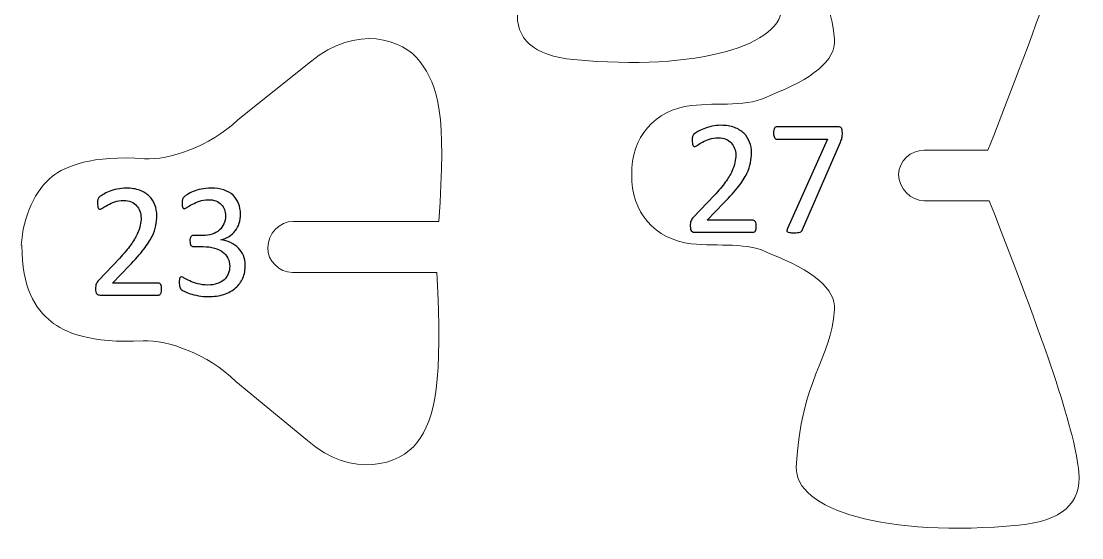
# Model space of a CAD drawing. Header units: inches. Extents: x -2.74 to 3.04, y -4.95 to 0.91.
# Drawn here: x 1.976 to 3.036, y -4.855 to -4.339 of the extents above; entities that cross this region are included whole.
import ezdxf

# ---------------------------------------------------------------- set-up
doc = ezdxf.new("R2010")
doc.units = ezdxf.units.IN
doc.header["$MEASUREMENT"] = 0
doc.layers.add('Layer 1', color=7, linetype='Continuous')

msp = doc.modelspace()

# ---------------------------------------------------------------- linework, layer by layer
at = {"layer": 'Layer 1', "color": 1, "lineweight": 9}
for points, knots in [([(2.5556, -4.0741), (2.4972, -4.2231), (2.4758, -4.2909), (2.4723, -4.3274), (2.4723, -4.3274), (2.4695, -4.3565), (2.4882, -4.373), (2.5283, -4.3769), (2.5283, -4.3769), (2.6524, -4.3888), (2.7384, -4.3626), (2.7363, -4.3224), (2.7363, -4.3224), (2.732, -4.2399), (2.7038, -4.2221), (2.7007, -4.1754), (2.7007, -4.1754), (2.6994, -4.1558), (2.7213, -4.1384), (2.7609, -4.1232), (2.7609, -4.1232), (2.7814, -4.1117), (2.8092, -4.1166), (2.8345, -4.1137), (2.8345, -4.1137), (2.8682, -4.1099), (2.8916, -4.0837), (2.8901, -4.0491)], [0, 0, 0, 0, 0.142857, 0.142857, 0.142857, 0.142857, 0.285714, 0.285714, 0.285714, 0.285714, 0.428571, 0.428571, 0.428571, 0.428571, 0.571429, 0.571429, 0.571429, 0.571429, 0.714286, 0.714286, 0.714286, 0.714286, 0.857143, 0.857143, 0.857143, 0.857143, 1, 1, 1, 1]), ([(2.942, -4.4675), (3.0044, -4.3083), (3.029, -4.2335), (3.0327, -4.1945), (3.0327, -4.1945), (3.0357, -4.1633), (3.0157, -4.1457), (2.9729, -4.1416), (2.9729, -4.1416), (2.8404, -4.1289), (2.7484, -4.1568), (2.7506, -4.1998), (2.7506, -4.1998), (2.7553, -4.288), (2.7854, -4.307), (2.7887, -4.3569), (2.7887, -4.3569), (2.7901, -4.3778), (2.7667, -4.3963), (2.7244, -4.4127), (2.7244, -4.4127), (2.7025, -4.4249), (2.6728, -4.4197), (2.6457, -4.4228), (2.6457, -4.4228), (2.6098, -4.4269), (2.5847, -4.4548), (2.5864, -4.4918)], [0, 0, 0, 0, 0.142857, 0.142857, 0.142857, 0.142857, 0.285714, 0.285714, 0.285714, 0.285714, 0.428571, 0.428571, 0.428571, 0.428571, 0.571429, 0.571429, 0.571429, 0.571429, 0.714286, 0.714286, 0.714286, 0.714286, 0.857143, 0.857143, 0.857143, 0.857143, 1, 1, 1, 1]), ([(1.9765, -4.5625), (1.9783, -4.5335), (1.9909, -4.5064), (2.0077, -4.4934), (2.0077, -4.4934), (2.0201, -4.4838), (2.0471, -4.4719), (2.0997, -4.4761), (2.0997, -4.4761), (2.124, -4.4773), (2.1644, -4.4643), (2.193, -4.437), (2.193, -4.437), (2.193, -4.437), (2.2654, -4.3792), (2.2654, -4.3792), (2.2654, -4.3792), (2.3113, -4.3409), (2.3584, -4.3567), (2.3747, -4.3788), (2.3747, -4.3788), (2.3933, -4.404), (2.4013, -4.4308), (2.3935, -4.5388)], [0, 0, 0, 0, 0.166667, 0.166667, 0.166667, 0.166667, 0.333333, 0.333333, 0.333333, 0.333333, 0.5, 0.5, 0.5, 0.5, 0.666667, 0.666667, 0.666667, 0.666667, 0.833333, 0.833333, 0.833333, 0.833333, 1, 1, 1, 1]), ([(2.942, -4.4675), (2.942, -4.4675), (2.8784, -4.4675), (2.8784, -4.4675), (2.8784, -4.4675), (2.8649, -4.4674), (2.8529, -4.4783), (2.8528, -4.4918), (2.8528, -4.4918), (2.8528, -4.5053), (2.8649, -4.518), (2.8784, -4.518), (2.8784, -4.518), (2.8784, -4.518), (2.9433, -4.518), (2.9433, -4.518)], [0, 0, 0, 0, 0.25, 0.25, 0.25, 0.25, 0.5, 0.5, 0.5, 0.5, 0.75, 0.75, 0.75, 0.75, 1, 1, 1, 1]), ([(2.9433, -4.518), (3.0057, -4.6773), (3.029, -4.7502), (3.0327, -4.7891), (3.0327, -4.7891), (3.0357, -4.8203), (3.0157, -4.838), (2.9729, -4.8421), (2.9729, -4.8421), (2.8404, -4.8548), (2.7484, -4.8268), (2.7506, -4.7838), (2.7506, -4.7838), (2.7553, -4.6957), (2.7854, -4.6766), (2.7887, -4.6268), (2.7887, -4.6268), (2.7901, -4.6059), (2.7667, -4.5873), (2.7244, -4.571), (2.7244, -4.571), (2.7025, -4.5587), (2.6728, -4.564), (2.6457, -4.5609), (2.6457, -4.5609), (2.6098, -4.5568), (2.5847, -4.5289), (2.5864, -4.4918)], [0, 0, 0, 0, 0.142857, 0.142857, 0.142857, 0.142857, 0.285714, 0.285714, 0.285714, 0.285714, 0.428571, 0.428571, 0.428571, 0.428571, 0.571429, 0.571429, 0.571429, 0.571429, 0.714286, 0.714286, 0.714286, 0.714286, 0.857143, 0.857143, 0.857143, 0.857143, 1, 1, 1, 1]), ([(2.3915, -4.5898), (2.3915, -4.5898), (2.2475, -4.5897), (2.2475, -4.5897), (2.2475, -4.5897), (2.2341, -4.5894), (2.2224, -4.5781), (2.2227, -4.5647), (2.2227, -4.5647), (2.223, -4.5512), (2.2345, -4.5384), (2.248, -4.5387), (2.248, -4.5387), (2.248, -4.5387), (2.3935, -4.5388), (2.3935, -4.5388)], [0, 0, 0, 0, 0.25, 0.25, 0.25, 0.25, 0.5, 0.5, 0.5, 0.5, 0.75, 0.75, 0.75, 0.75, 1, 1, 1, 1]), ([(1.9772, -4.5625), (1.9773, -4.605), (1.9901, -4.6256), (2.0067, -4.639), (2.0067, -4.639), (2.0188, -4.6488), (2.0456, -4.6611), (2.0984, -4.6579), (2.0984, -4.6579), (2.1226, -4.6571), (2.1628, -4.6707), (2.1909, -4.6986), (2.1909, -4.6986), (2.1909, -4.6986), (2.2624, -4.7576), (2.2624, -4.7576), (2.2624, -4.7576), (2.3075, -4.7967), (2.3549, -4.7817), (2.3716, -4.7599), (2.3716, -4.7599), (2.3907, -4.7351), (2.3975, -4.6979), (2.3915, -4.5898)], [0, 0, 0, 0, 0.166667, 0.166667, 0.166667, 0.166667, 0.333333, 0.333333, 0.333333, 0.333333, 0.5, 0.5, 0.5, 0.5, 0.666667, 0.666667, 0.666667, 0.666667, 0.833333, 0.833333, 0.833333, 0.833333, 1, 1, 1, 1])]:
    msp.add_open_spline(points, degree=3, knots=knots, dxfattribs=at)
at = {"layer": 'Layer 1'}
for points, knots in [([(2.7106, -4.5434), (2.7106, -4.5444), (2.7105, -4.5453), (2.7104, -4.546), (2.7104, -4.546), (2.7103, -4.5468), (2.7101, -4.5474), (2.7098, -4.5479), (2.7098, -4.5479), (2.7096, -4.5484), (2.7093, -4.5488), (2.7088, -4.5491), (2.7088, -4.5491), (2.7084, -4.5493), (2.708, -4.5494), (2.7075, -4.5494), (2.7075, -4.5494), (2.7075, -4.5494), (2.6493, -4.5494), (2.6493, -4.5494), (2.6493, -4.5494), (2.6486, -4.5494), (2.6479, -4.5494), (2.6473, -4.5492), (2.6473, -4.5492), (2.6468, -4.549), (2.6463, -4.5487), (2.6458, -4.5482), (2.6458, -4.5482), (2.6454, -4.5478), (2.6451, -4.5472), (2.6449, -4.5464), (2.6449, -4.5464), (2.6448, -4.5455), (2.6447, -4.5445), (2.6447, -4.5433), (2.6447, -4.5433), (2.6447, -4.5422), (2.6447, -4.5413), (2.6448, -4.5405), (2.6448, -4.5405), (2.6449, -4.5397), (2.6451, -4.539), (2.6453, -4.5383), (2.6453, -4.5383), (2.6456, -4.5377), (2.6459, -4.5371), (2.6463, -4.5365), (2.6463, -4.5365), (2.6468, -4.5358), (2.6473, -4.5352), (2.6479, -4.5345), (2.6479, -4.5345), (2.6479, -4.5345), (2.6684, -4.5128), (2.6684, -4.5128), (2.6684, -4.5128), (2.6731, -4.5078), (2.6769, -4.5034), (2.6797, -4.4994), (2.6797, -4.4994), (2.6826, -4.4954), (2.6848, -4.4918), (2.6863, -4.4886), (2.6863, -4.4886), (2.6878, -4.4853), (2.6889, -4.4824), (2.6893, -4.4797), (2.6893, -4.4797), (2.6898, -4.477), (2.6901, -4.4745), (2.6901, -4.4722), (2.6901, -4.4722), (2.6901, -4.4699), (2.6897, -4.4677), (2.6889, -4.4656), (2.6889, -4.4656), (2.6882, -4.4635), (2.6871, -4.4617), (2.6856, -4.4601), (2.6856, -4.4601), (2.6842, -4.4585), (2.6824, -4.4573), (2.6802, -4.4563), (2.6802, -4.4563), (2.6781, -4.4554), (2.6756, -4.455), (2.6728, -4.455), (2.6728, -4.455), (2.6694, -4.455), (2.6665, -4.4554), (2.6638, -4.4563), (2.6638, -4.4563), (2.6612, -4.4573), (2.6589, -4.4583), (2.6569, -4.4594), (2.6569, -4.4594), (2.6549, -4.4604), (2.6533, -4.4614), (2.6519, -4.4624), (2.6519, -4.4624), (2.6506, -4.4633), (2.6496, -4.4637), (2.649, -4.4637), (2.649, -4.4637), (2.6486, -4.4637), (2.6483, -4.4636), (2.648, -4.4634), (2.648, -4.4634), (2.6477, -4.4632), (2.6474, -4.4629), (2.6472, -4.4624), (2.6472, -4.4624), (2.647, -4.4619), (2.6469, -4.4612), (2.6468, -4.4604), (2.6468, -4.4604), (2.6467, -4.4596), (2.6466, -4.4586), (2.6466, -4.4575), (2.6466, -4.4575), (2.6466, -4.4567), (2.6466, -4.456), (2.6467, -4.4554), (2.6467, -4.4554), (2.6468, -4.4548), (2.6469, -4.4542), (2.647, -4.4538), (2.647, -4.4538), (2.6471, -4.4534), (2.6473, -4.453), (2.6475, -4.4526), (2.6475, -4.4526), (2.6477, -4.4522), (2.6482, -4.4517), (2.6488, -4.4512), (2.6488, -4.4512), (2.6495, -4.4506), (2.6506, -4.4498), (2.6522, -4.4489), (2.6522, -4.4489), (2.6538, -4.4479), (2.6558, -4.4469), (2.6582, -4.446), (2.6582, -4.446), (2.6606, -4.445), (2.6633, -4.4442), (2.6662, -4.4435), (2.6662, -4.4435), (2.6691, -4.4429), (2.6721, -4.4426), (2.6753, -4.4426), (2.6753, -4.4426), (2.6804, -4.4426), (2.6849, -4.4433), (2.6887, -4.4447), (2.6887, -4.4447), (2.6926, -4.4462), (2.6957, -4.4482), (2.6983, -4.4506), (2.6983, -4.4506), (2.7008, -4.4531), (2.7027, -4.456), (2.7039, -4.4594), (2.7039, -4.4594), (2.7052, -4.4627), (2.7058, -4.4662), (2.7058, -4.4699), (2.7058, -4.4699), (2.7058, -4.4733), (2.7055, -4.4766), (2.7049, -4.48), (2.7049, -4.48), (2.7043, -4.4833), (2.703, -4.4869), (2.7011, -4.4908), (2.7011, -4.4908), (2.6992, -4.4947), (2.6964, -4.499), (2.6928, -4.5037), (2.6928, -4.5037), (2.6891, -4.5085), (2.6843, -4.514), (2.6783, -4.5201), (2.6783, -4.5201), (2.6783, -4.5201), (2.6616, -4.5375), (2.6616, -4.5375), (2.6616, -4.5375), (2.6616, -4.5375), (2.7074, -4.5375), (2.7074, -4.5375), (2.7074, -4.5375), (2.7078, -4.5375), (2.7083, -4.5377), (2.7087, -4.5379), (2.7087, -4.5379), (2.7091, -4.5382), (2.7094, -4.5385), (2.7097, -4.539), (2.7097, -4.539), (2.71, -4.5395), (2.7103, -4.5401), (2.7104, -4.5409), (2.7104, -4.5409), (2.7105, -4.5416), (2.7106, -4.5424), (2.7106, -4.5434)], [0, 0, 0, 0, 0.019231, 0.019231, 0.019231, 0.019231, 0.038462, 0.038462, 0.038462, 0.038462, 0.057692, 0.057692, 0.057692, 0.057692, 0.076923, 0.076923, 0.076923, 0.076923, 0.096154, 0.096154, 0.096154, 0.096154, 0.115385, 0.115385, 0.115385, 0.115385, 0.134615, 0.134615, 0.134615, 0.134615, 0.153846, 0.153846, 0.153846, 0.153846, 0.173077, 0.173077, 0.173077, 0.173077, 0.192308, 0.192308, 0.192308, 0.192308, 0.211538, 0.211538, 0.211538, 0.211538, 0.230769, 0.230769, 0.230769, 0.230769, 0.25, 0.25, 0.25, 0.25, 0.269231, 0.269231, 0.269231, 0.269231, 0.288462, 0.288462, 0.288462, 0.288462, 0.307692, 0.307692, 0.307692, 0.307692, 0.326923, 0.326923, 0.326923, 0.326923, 0.346154, 0.346154, 0.346154, 0.346154, 0.365385, 0.365385, 0.365385, 0.365385, 0.384615, 0.384615, 0.384615, 0.384615, 0.403846, 0.403846, 0.403846, 0.403846, 0.423077, 0.423077, 0.423077, 0.423077, 0.442308, 0.442308, 0.442308, 0.442308, 0.461538, 0.461538, 0.461538, 0.461538, 0.480769, 0.480769, 0.480769, 0.480769, 0.5, 0.5, 0.5, 0.5, 0.519231, 0.519231, 0.519231, 0.519231, 0.538462, 0.538462, 0.538462, 0.538462, 0.557692, 0.557692, 0.557692, 0.557692, 0.576923, 0.576923, 0.576923, 0.576923, 0.596154, 0.596154, 0.596154, 0.596154, 0.615385, 0.615385, 0.615385, 0.615385, 0.634615, 0.634615, 0.634615, 0.634615, 0.653846, 0.653846, 0.653846, 0.653846, 0.673077, 0.673077, 0.673077, 0.673077, 0.692308, 0.692308, 0.692308, 0.692308, 0.711538, 0.711538, 0.711538, 0.711538, 0.730769, 0.730769, 0.730769, 0.730769, 0.75, 0.75, 0.75, 0.75, 0.769231, 0.769231, 0.769231, 0.769231, 0.788462, 0.788462, 0.788462, 0.788462, 0.807692, 0.807692, 0.807692, 0.807692, 0.826923, 0.826923, 0.826923, 0.826923, 0.846154, 0.846154, 0.846154, 0.846154, 0.865385, 0.865385, 0.865385, 0.865385, 0.884615, 0.884615, 0.884615, 0.884615, 0.903846, 0.903846, 0.903846, 0.903846, 0.923077, 0.923077, 0.923077, 0.923077, 0.942308, 0.942308, 0.942308, 0.942308, 0.961538, 0.961538, 0.961538, 0.961538, 0.980769, 0.980769, 0.980769, 0.980769, 1, 1, 1, 1]), ([(2.7966, -4.4502), (2.7966, -4.4511), (2.7966, -4.452), (2.7965, -4.4528), (2.7965, -4.4528), (2.7964, -4.4536), (2.7963, -4.4544), (2.7962, -4.4551), (2.7962, -4.4551), (2.796, -4.4558), (2.7958, -4.4565), (2.7956, -4.4572), (2.7956, -4.4572), (2.7953, -4.4579), (2.7951, -4.4586), (2.7947, -4.4594), (2.7947, -4.4594), (2.7947, -4.4594), (2.7568, -4.5467), (2.7568, -4.5467), (2.7568, -4.5467), (2.7565, -4.5474), (2.7562, -4.5479), (2.7558, -4.5483), (2.7558, -4.5483), (2.7554, -4.5487), (2.7549, -4.5491), (2.7543, -4.5493), (2.7543, -4.5493), (2.7536, -4.5495), (2.7528, -4.5497), (2.7518, -4.5498), (2.7518, -4.5498), (2.7509, -4.5499), (2.7497, -4.5499), (2.7483, -4.5499), (2.7483, -4.5499), (2.7464, -4.5499), (2.745, -4.5499), (2.7439, -4.5497), (2.7439, -4.5497), (2.7429, -4.5495), (2.7422, -4.5493), (2.7417, -4.5489), (2.7417, -4.5489), (2.7413, -4.5485), (2.7411, -4.5481), (2.7411, -4.5476), (2.7411, -4.5476), (2.7412, -4.5471), (2.7413, -4.5465), (2.7417, -4.5458), (2.7417, -4.5458), (2.7417, -4.5458), (2.7816, -4.4564), (2.7816, -4.4564), (2.7816, -4.4564), (2.7816, -4.4564), (2.731, -4.4564), (2.731, -4.4564), (2.731, -4.4564), (2.73, -4.4564), (2.7292, -4.4559), (2.7287, -4.4548), (2.7287, -4.4548), (2.7282, -4.4537), (2.7279, -4.4522), (2.7279, -4.4502), (2.7279, -4.4502), (2.7279, -4.4492), (2.728, -4.4483), (2.7281, -4.4475), (2.7281, -4.4475), (2.7283, -4.4468), (2.7285, -4.4462), (2.7287, -4.4456), (2.7287, -4.4456), (2.729, -4.4451), (2.7293, -4.4447), (2.7297, -4.4445), (2.7297, -4.4445), (2.7301, -4.4442), (2.7305, -4.4441), (2.731, -4.4441), (2.731, -4.4441), (2.731, -4.4441), (2.7924, -4.4441), (2.7924, -4.4441), (2.7924, -4.4441), (2.7931, -4.4441), (2.7938, -4.4442), (2.7944, -4.4444), (2.7944, -4.4444), (2.7949, -4.4445), (2.7954, -4.4449), (2.7957, -4.4454), (2.7957, -4.4454), (2.796, -4.4459), (2.7962, -4.4465), (2.7964, -4.4472), (2.7964, -4.4472), (2.7965, -4.448), (2.7966, -4.449), (2.7966, -4.4502)], [0, 0, 0, 0, 0.038462, 0.038462, 0.038462, 0.038462, 0.076923, 0.076923, 0.076923, 0.076923, 0.115385, 0.115385, 0.115385, 0.115385, 0.153846, 0.153846, 0.153846, 0.153846, 0.192308, 0.192308, 0.192308, 0.192308, 0.230769, 0.230769, 0.230769, 0.230769, 0.269231, 0.269231, 0.269231, 0.269231, 0.307692, 0.307692, 0.307692, 0.307692, 0.346154, 0.346154, 0.346154, 0.346154, 0.384615, 0.384615, 0.384615, 0.384615, 0.423077, 0.423077, 0.423077, 0.423077, 0.461538, 0.461538, 0.461538, 0.461538, 0.5, 0.5, 0.5, 0.5, 0.538462, 0.538462, 0.538462, 0.538462, 0.576923, 0.576923, 0.576923, 0.576923, 0.615385, 0.615385, 0.615385, 0.615385, 0.653846, 0.653846, 0.653846, 0.653846, 0.692308, 0.692308, 0.692308, 0.692308, 0.730769, 0.730769, 0.730769, 0.730769, 0.769231, 0.769231, 0.769231, 0.769231, 0.807692, 0.807692, 0.807692, 0.807692, 0.846154, 0.846154, 0.846154, 0.846154, 0.884615, 0.884615, 0.884615, 0.884615, 0.923077, 0.923077, 0.923077, 0.923077, 0.961538, 0.961538, 0.961538, 0.961538, 1, 1, 1, 1]), ([(2.1167, -4.6062), (2.1167, -4.6072), (2.1166, -4.608), (2.1165, -4.6088), (2.1165, -4.6088), (2.1163, -4.6095), (2.1161, -4.6102), (2.1159, -4.6107), (2.1159, -4.6107), (2.1156, -4.6112), (2.1153, -4.6116), (2.1149, -4.6119), (2.1149, -4.6119), (2.1145, -4.6121), (2.1141, -4.6122), (2.1136, -4.6122), (2.1136, -4.6122), (2.1136, -4.6122), (2.0554, -4.6122), (2.0554, -4.6122), (2.0554, -4.6122), (2.0546, -4.6122), (2.054, -4.6121), (2.0534, -4.6119), (2.0534, -4.6119), (2.0528, -4.6117), (2.0523, -4.6114), (2.0519, -4.611), (2.0519, -4.611), (2.0515, -4.6105), (2.0512, -4.6099), (2.051, -4.6091), (2.051, -4.6091), (2.0508, -4.6083), (2.0508, -4.6073), (2.0508, -4.6061), (2.0508, -4.6061), (2.0508, -4.605), (2.0508, -4.6041), (2.0509, -4.6033), (2.0509, -4.6033), (2.051, -4.6024), (2.0511, -4.6017), (2.0514, -4.6011), (2.0514, -4.6011), (2.0517, -4.6005), (2.052, -4.5999), (2.0524, -4.5992), (2.0524, -4.5992), (2.0528, -4.5986), (2.0534, -4.5979), (2.054, -4.5972), (2.054, -4.5972), (2.054, -4.5972), (2.0745, -4.5756), (2.0745, -4.5756), (2.0745, -4.5756), (2.0791, -4.5706), (2.083, -4.5661), (2.0858, -4.5622), (2.0858, -4.5622), (2.0886, -4.5582), (2.0908, -4.5546), (2.0924, -4.5514), (2.0924, -4.5514), (2.0939, -4.5481), (2.095, -4.5451), (2.0954, -4.5425), (2.0954, -4.5425), (2.0959, -4.5398), (2.0962, -4.5373), (2.0962, -4.535), (2.0962, -4.535), (2.0962, -4.5327), (2.0958, -4.5304), (2.095, -4.5284), (2.095, -4.5284), (2.0943, -4.5263), (2.0932, -4.5244), (2.0917, -4.5229), (2.0917, -4.5229), (2.0903, -4.5213), (2.0885, -4.52), (2.0863, -4.5191), (2.0863, -4.5191), (2.0841, -4.5182), (2.0816, -4.5177), (2.0788, -4.5177), (2.0788, -4.5177), (2.0755, -4.5177), (2.0726, -4.5182), (2.0699, -4.5191), (2.0699, -4.5191), (2.0673, -4.52), (2.065, -4.521), (2.063, -4.5221), (2.063, -4.5221), (2.061, -4.5232), (2.0594, -4.5242), (2.058, -4.5251), (2.058, -4.5251), (2.0567, -4.526), (2.0557, -4.5265), (2.0551, -4.5265), (2.0551, -4.5265), (2.0547, -4.5265), (2.0543, -4.5264), (2.0541, -4.5262), (2.0541, -4.5262), (2.0538, -4.526), (2.0535, -4.5256), (2.0533, -4.5251), (2.0533, -4.5251), (2.0531, -4.5247), (2.053, -4.524), (2.0529, -4.5232), (2.0529, -4.5232), (2.0528, -4.5224), (2.0527, -4.5214), (2.0527, -4.5202), (2.0527, -4.5202), (2.0527, -4.5194), (2.0527, -4.5187), (2.0528, -4.5181), (2.0528, -4.5181), (2.0528, -4.5175), (2.053, -4.517), (2.0531, -4.5166), (2.0531, -4.5166), (2.0532, -4.5162), (2.0534, -4.5157), (2.0536, -4.5154), (2.0536, -4.5154), (2.0538, -4.515), (2.0543, -4.5145), (2.0549, -4.5139), (2.0549, -4.5139), (2.0556, -4.5134), (2.0567, -4.5126), (2.0583, -4.5116), (2.0583, -4.5116), (2.0599, -4.5107), (2.0619, -4.5097), (2.0643, -4.5087), (2.0643, -4.5087), (2.0667, -4.5078), (2.0694, -4.507), (2.0723, -4.5063), (2.0723, -4.5063), (2.0752, -4.5057), (2.0782, -4.5054), (2.0814, -4.5054), (2.0814, -4.5054), (2.0865, -4.5054), (2.091, -4.5061), (2.0948, -4.5075), (2.0948, -4.5075), (2.0986, -4.509), (2.1018, -4.5109), (2.1043, -4.5134), (2.1043, -4.5134), (2.1069, -4.5159), (2.1088, -4.5188), (2.11, -4.5221), (2.11, -4.5221), (2.1113, -4.5254), (2.1119, -4.529), (2.1119, -4.5327), (2.1119, -4.5327), (2.1119, -4.5361), (2.1116, -4.5394), (2.111, -4.5428), (2.111, -4.5428), (2.1104, -4.5461), (2.1091, -4.5497), (2.1072, -4.5536), (2.1072, -4.5536), (2.1053, -4.5575), (2.1025, -4.5618), (2.0988, -4.5665), (2.0988, -4.5665), (2.0952, -4.5713), (2.0904, -4.5767), (2.0844, -4.5829), (2.0844, -4.5829), (2.0844, -4.5829), (2.0677, -4.6003), (2.0677, -4.6003), (2.0677, -4.6003), (2.0677, -4.6003), (2.1135, -4.6003), (2.1135, -4.6003), (2.1135, -4.6003), (2.1139, -4.6003), (2.1144, -4.6005), (2.1148, -4.6007), (2.1148, -4.6007), (2.1152, -4.6009), (2.1155, -4.6013), (2.1158, -4.6018), (2.1158, -4.6018), (2.1161, -4.6023), (2.1163, -4.6029), (2.1165, -4.6036), (2.1165, -4.6036), (2.1166, -4.6044), (2.1167, -4.6052), (2.1167, -4.6062)], [0, 0, 0, 0, 0.019231, 0.019231, 0.019231, 0.019231, 0.038462, 0.038462, 0.038462, 0.038462, 0.057692, 0.057692, 0.057692, 0.057692, 0.076923, 0.076923, 0.076923, 0.076923, 0.096154, 0.096154, 0.096154, 0.096154, 0.115385, 0.115385, 0.115385, 0.115385, 0.134615, 0.134615, 0.134615, 0.134615, 0.153846, 0.153846, 0.153846, 0.153846, 0.173077, 0.173077, 0.173077, 0.173077, 0.192308, 0.192308, 0.192308, 0.192308, 0.211538, 0.211538, 0.211538, 0.211538, 0.230769, 0.230769, 0.230769, 0.230769, 0.25, 0.25, 0.25, 0.25, 0.269231, 0.269231, 0.269231, 0.269231, 0.288462, 0.288462, 0.288462, 0.288462, 0.307692, 0.307692, 0.307692, 0.307692, 0.326923, 0.326923, 0.326923, 0.326923, 0.346154, 0.346154, 0.346154, 0.346154, 0.365385, 0.365385, 0.365385, 0.365385, 0.384615, 0.384615, 0.384615, 0.384615, 0.403846, 0.403846, 0.403846, 0.403846, 0.423077, 0.423077, 0.423077, 0.423077, 0.442308, 0.442308, 0.442308, 0.442308, 0.461538, 0.461538, 0.461538, 0.461538, 0.480769, 0.480769, 0.480769, 0.480769, 0.5, 0.5, 0.5, 0.5, 0.519231, 0.519231, 0.519231, 0.519231, 0.538462, 0.538462, 0.538462, 0.538462, 0.557692, 0.557692, 0.557692, 0.557692, 0.576923, 0.576923, 0.576923, 0.576923, 0.596154, 0.596154, 0.596154, 0.596154, 0.615385, 0.615385, 0.615385, 0.615385, 0.634615, 0.634615, 0.634615, 0.634615, 0.653846, 0.653846, 0.653846, 0.653846, 0.673077, 0.673077, 0.673077, 0.673077, 0.692308, 0.692308, 0.692308, 0.692308, 0.711538, 0.711538, 0.711538, 0.711538, 0.730769, 0.730769, 0.730769, 0.730769, 0.75, 0.75, 0.75, 0.75, 0.769231, 0.769231, 0.769231, 0.769231, 0.788462, 0.788462, 0.788462, 0.788462, 0.807692, 0.807692, 0.807692, 0.807692, 0.826923, 0.826923, 0.826923, 0.826923, 0.846154, 0.846154, 0.846154, 0.846154, 0.865385, 0.865385, 0.865385, 0.865385, 0.884615, 0.884615, 0.884615, 0.884615, 0.903846, 0.903846, 0.903846, 0.903846, 0.923077, 0.923077, 0.923077, 0.923077, 0.942308, 0.942308, 0.942308, 0.942308, 0.961538, 0.961538, 0.961538, 0.961538, 0.980769, 0.980769, 0.980769, 0.980769, 1, 1, 1, 1]), ([(2.2003, -4.5821), (2.2003, -4.5869), (2.1995, -4.5913), (2.1978, -4.5952), (2.1978, -4.5952), (2.1961, -4.599), (2.1937, -4.6024), (2.1906, -4.6051), (2.1906, -4.6051), (2.1874, -4.6079), (2.1835, -4.61), (2.1789, -4.6115), (2.1789, -4.6115), (2.1743, -4.613), (2.1691, -4.6138), (2.1633, -4.6138), (2.1633, -4.6138), (2.1598, -4.6138), (2.1565, -4.6135), (2.1534, -4.6129), (2.1534, -4.6129), (2.1503, -4.6123), (2.1476, -4.6117), (2.1452, -4.6109), (2.1452, -4.6109), (2.1428, -4.6101), (2.1409, -4.6093), (2.1393, -4.6084), (2.1393, -4.6084), (2.1377, -4.6076), (2.1367, -4.607), (2.1363, -4.6066), (2.1363, -4.6066), (2.1359, -4.6062), (2.1356, -4.6059), (2.1354, -4.6055), (2.1354, -4.6055), (2.1352, -4.6051), (2.135, -4.6046), (2.1348, -4.6041), (2.1348, -4.6041), (2.1346, -4.6035), (2.1345, -4.6029), (2.1345, -4.6021), (2.1345, -4.6021), (2.1344, -4.6013), (2.1343, -4.6003), (2.1343, -4.5992), (2.1343, -4.5992), (2.1343, -4.5972), (2.1345, -4.5959), (2.1349, -4.5951), (2.1349, -4.5951), (2.1353, -4.5944), (2.1358, -4.594), (2.1365, -4.594), (2.1365, -4.594), (2.137, -4.594), (2.138, -4.5944), (2.1394, -4.5953), (2.1394, -4.5953), (2.1409, -4.5962), (2.1427, -4.5971), (2.145, -4.5981), (2.145, -4.5981), (2.1472, -4.5991), (2.1498, -4.6), (2.1528, -4.6009), (2.1528, -4.6009), (2.1559, -4.6018), (2.1592, -4.6022), (2.1629, -4.6022), (2.1629, -4.6022), (2.1665, -4.6022), (2.1696, -4.6017), (2.1723, -4.6008), (2.1723, -4.6008), (2.1751, -4.5999), (2.1773, -4.5986), (2.1792, -4.5969), (2.1792, -4.5969), (2.181, -4.5952), (2.1824, -4.5932), (2.1833, -4.5909), (2.1833, -4.5909), (2.1843, -4.5886), (2.1847, -4.5861), (2.1847, -4.5834), (2.1847, -4.5834), (2.1847, -4.5804), (2.1841, -4.5777), (2.183, -4.5754), (2.183, -4.5754), (2.1818, -4.573), (2.1801, -4.5709), (2.1778, -4.5692), (2.1778, -4.5692), (2.1756, -4.5674), (2.1728, -4.5661), (2.1695, -4.5652), (2.1695, -4.5652), (2.1663, -4.5642), (2.1625, -4.5638), (2.1583, -4.5638), (2.1583, -4.5638), (2.1583, -4.5638), (2.1483, -4.5638), (2.1483, -4.5638), (2.1483, -4.5638), (2.1479, -4.5638), (2.1475, -4.5637), (2.1471, -4.5635), (2.1471, -4.5635), (2.1467, -4.5633), (2.1463, -4.563), (2.146, -4.5626), (2.146, -4.5626), (2.1457, -4.5621), (2.1455, -4.5616), (2.1453, -4.5609), (2.1453, -4.5609), (2.1451, -4.5602), (2.145, -4.5592), (2.145, -4.5581), (2.145, -4.5581), (2.145, -4.5571), (2.1451, -4.5562), (2.1452, -4.5555), (2.1452, -4.5555), (2.1454, -4.5549), (2.1456, -4.5543), (2.1459, -4.5539), (2.1459, -4.5539), (2.1462, -4.5535), (2.1466, -4.5532), (2.147, -4.553), (2.147, -4.553), (2.1473, -4.5528), (2.1478, -4.5527), (2.1483, -4.5527), (2.1483, -4.5527), (2.1483, -4.5527), (2.1575, -4.5527), (2.1575, -4.5527), (2.1575, -4.5527), (2.161, -4.5527), (2.1642, -4.5523), (2.1671, -4.5514), (2.1671, -4.5514), (2.1699, -4.5504), (2.1723, -4.5491), (2.1743, -4.5474), (2.1743, -4.5474), (2.1763, -4.5456), (2.1778, -4.5435), (2.1789, -4.5411), (2.1789, -4.5411), (2.18, -4.5387), (2.1805, -4.536), (2.1805, -4.533), (2.1805, -4.533), (2.1805, -4.5309), (2.1801, -4.5288), (2.1794, -4.5268), (2.1794, -4.5268), (2.1787, -4.5248), (2.1776, -4.5231), (2.1763, -4.5216), (2.1763, -4.5216), (2.1748, -4.5202), (2.173, -4.519), (2.1708, -4.5182), (2.1708, -4.5182), (2.1686, -4.5173), (2.1661, -4.5169), (2.1632, -4.5169), (2.1632, -4.5169), (2.1601, -4.5169), (2.1572, -4.5174), (2.1546, -4.5184), (2.1546, -4.5184), (2.1519, -4.5193), (2.1496, -4.5203), (2.1475, -4.5214), (2.1475, -4.5214), (2.1455, -4.5225), (2.1438, -4.5235), (2.1424, -4.5244), (2.1424, -4.5244), (2.141, -4.5254), (2.1401, -4.5259), (2.1395, -4.5259), (2.1395, -4.5259), (2.1392, -4.5259), (2.1388, -4.5258), (2.1385, -4.5257), (2.1385, -4.5257), (2.1382, -4.5255), (2.138, -4.5253), (2.1378, -4.5249), (2.1378, -4.5249), (2.1376, -4.5244), (2.1375, -4.5239), (2.1374, -4.5231), (2.1374, -4.5231), (2.1373, -4.5224), (2.1373, -4.5214), (2.1373, -4.5202), (2.1373, -4.5202), (2.1373, -4.5194), (2.1373, -4.5187), (2.1373, -4.5181), (2.1373, -4.5181), (2.1374, -4.5175), (2.1375, -4.5169), (2.1377, -4.5165), (2.1377, -4.5165), (2.1378, -4.516), (2.138, -4.5156), (2.1382, -4.5152), (2.1382, -4.5152), (2.1385, -4.5148), (2.1388, -4.5144), (2.1393, -4.5139), (2.1393, -4.5139), (2.1398, -4.5134), (2.1409, -4.5126), (2.1425, -4.5116), (2.1425, -4.5116), (2.144, -4.5107), (2.146, -4.5097), (2.1483, -4.5087), (2.1483, -4.5087), (2.1506, -4.5078), (2.1533, -4.507), (2.1563, -4.5063), (2.1563, -4.5063), (2.1593, -4.5057), (2.1625, -4.5054), (2.166, -4.5054), (2.166, -4.5054), (2.1709, -4.5054), (2.1751, -4.506), (2.1788, -4.5072), (2.1788, -4.5072), (2.1825, -4.5085), (2.1856, -4.5102), (2.1881, -4.5125), (2.1881, -4.5125), (2.1906, -4.5148), (2.1924, -4.5175), (2.1936, -4.5207), (2.1936, -4.5207), (2.1948, -4.5239), (2.1955, -4.5274), (2.1955, -4.5312), (2.1955, -4.5312), (2.1955, -4.5345), (2.195, -4.5376), (2.1941, -4.5405), (2.1941, -4.5405), (2.1933, -4.5433), (2.192, -4.5459), (2.1903, -4.548), (2.1903, -4.548), (2.1886, -4.5502), (2.1866, -4.5521), (2.1841, -4.5537), (2.1841, -4.5537), (2.1817, -4.5552), (2.1789, -4.5563), (2.1757, -4.5569), (2.1757, -4.5569), (2.1757, -4.5569), (2.1757, -4.557), (2.1757, -4.557), (2.1757, -4.557), (2.1793, -4.5574), (2.1826, -4.5583), (2.1856, -4.5598), (2.1856, -4.5598), (2.1886, -4.5612), (2.1913, -4.563), (2.1934, -4.5652), (2.1934, -4.5652), (2.1956, -4.5674), (2.1973, -4.5699), (2.1985, -4.5728), (2.1985, -4.5728), (2.1997, -4.5757), (2.2003, -4.5788), (2.2003, -4.5821)], [0, 0, 0, 0, 0.013699, 0.013699, 0.013699, 0.013699, 0.027397, 0.027397, 0.027397, 0.027397, 0.041096, 0.041096, 0.041096, 0.041096, 0.054795, 0.054795, 0.054795, 0.054795, 0.068493, 0.068493, 0.068493, 0.068493, 0.082192, 0.082192, 0.082192, 0.082192, 0.09589, 0.09589, 0.09589, 0.09589, 0.109589, 0.109589, 0.109589, 0.109589, 0.123288, 0.123288, 0.123288, 0.123288, 0.136986, 0.136986, 0.136986, 0.136986, 0.150685, 0.150685, 0.150685, 0.150685, 0.164384, 0.164384, 0.164384, 0.164384, 0.178082, 0.178082, 0.178082, 0.178082, 0.191781, 0.191781, 0.191781, 0.191781, 0.205479, 0.205479, 0.205479, 0.205479, 0.219178, 0.219178, 0.219178, 0.219178, 0.232877, 0.232877, 0.232877, 0.232877, 0.246575, 0.246575, 0.246575, 0.246575, 0.260274, 0.260274, 0.260274, 0.260274, 0.273973, 0.273973, 0.273973, 0.273973, 0.287671, 0.287671, 0.287671, 0.287671, 0.30137, 0.30137, 0.30137, 0.30137, 0.315068, 0.315068, 0.315068, 0.315068, 0.328767, 0.328767, 0.328767, 0.328767, 0.342466, 0.342466, 0.342466, 0.342466, 0.356164, 0.356164, 0.356164, 0.356164, 0.369863, 0.369863, 0.369863, 0.369863, 0.383562, 0.383562, 0.383562, 0.383562, 0.39726, 0.39726, 0.39726, 0.39726, 0.410959, 0.410959, 0.410959, 0.410959, 0.424658, 0.424658, 0.424658, 0.424658, 0.438356, 0.438356, 0.438356, 0.438356, 0.452055, 0.452055, 0.452055, 0.452055, 0.465753, 0.465753, 0.465753, 0.465753, 0.479452, 0.479452, 0.479452, 0.479452, 0.493151, 0.493151, 0.493151, 0.493151, 0.506849, 0.506849, 0.506849, 0.506849, 0.520548, 0.520548, 0.520548, 0.520548, 0.534247, 0.534247, 0.534247, 0.534247, 0.547945, 0.547945, 0.547945, 0.547945, 0.561644, 0.561644, 0.561644, 0.561644, 0.575342, 0.575342, 0.575342, 0.575342, 0.589041, 0.589041, 0.589041, 0.589041, 0.60274, 0.60274, 0.60274, 0.60274, 0.616438, 0.616438, 0.616438, 0.616438, 0.630137, 0.630137, 0.630137, 0.630137, 0.643836, 0.643836, 0.643836, 0.643836, 0.657534, 0.657534, 0.657534, 0.657534, 0.671233, 0.671233, 0.671233, 0.671233, 0.684932, 0.684932, 0.684932, 0.684932, 0.69863, 0.69863, 0.69863, 0.69863, 0.712329, 0.712329, 0.712329, 0.712329, 0.726027, 0.726027, 0.726027, 0.726027, 0.739726, 0.739726, 0.739726, 0.739726, 0.753425, 0.753425, 0.753425, 0.753425, 0.767123, 0.767123, 0.767123, 0.767123, 0.780822, 0.780822, 0.780822, 0.780822, 0.794521, 0.794521, 0.794521, 0.794521, 0.808219, 0.808219, 0.808219, 0.808219, 0.821918, 0.821918, 0.821918, 0.821918, 0.835616, 0.835616, 0.835616, 0.835616, 0.849315, 0.849315, 0.849315, 0.849315, 0.863014, 0.863014, 0.863014, 0.863014, 0.876712, 0.876712, 0.876712, 0.876712, 0.890411, 0.890411, 0.890411, 0.890411, 0.90411, 0.90411, 0.90411, 0.90411, 0.917808, 0.917808, 0.917808, 0.917808, 0.931507, 0.931507, 0.931507, 0.931507, 0.945205, 0.945205, 0.945205, 0.945205, 0.958904, 0.958904, 0.958904, 0.958904, 0.972603, 0.972603, 0.972603, 0.972603, 0.986301, 0.986301, 0.986301, 0.986301, 1, 1, 1, 1])]:
    msp.add_open_spline(points, degree=3, knots=knots, dxfattribs=at)

doc.saveas('drawing.dxf')
